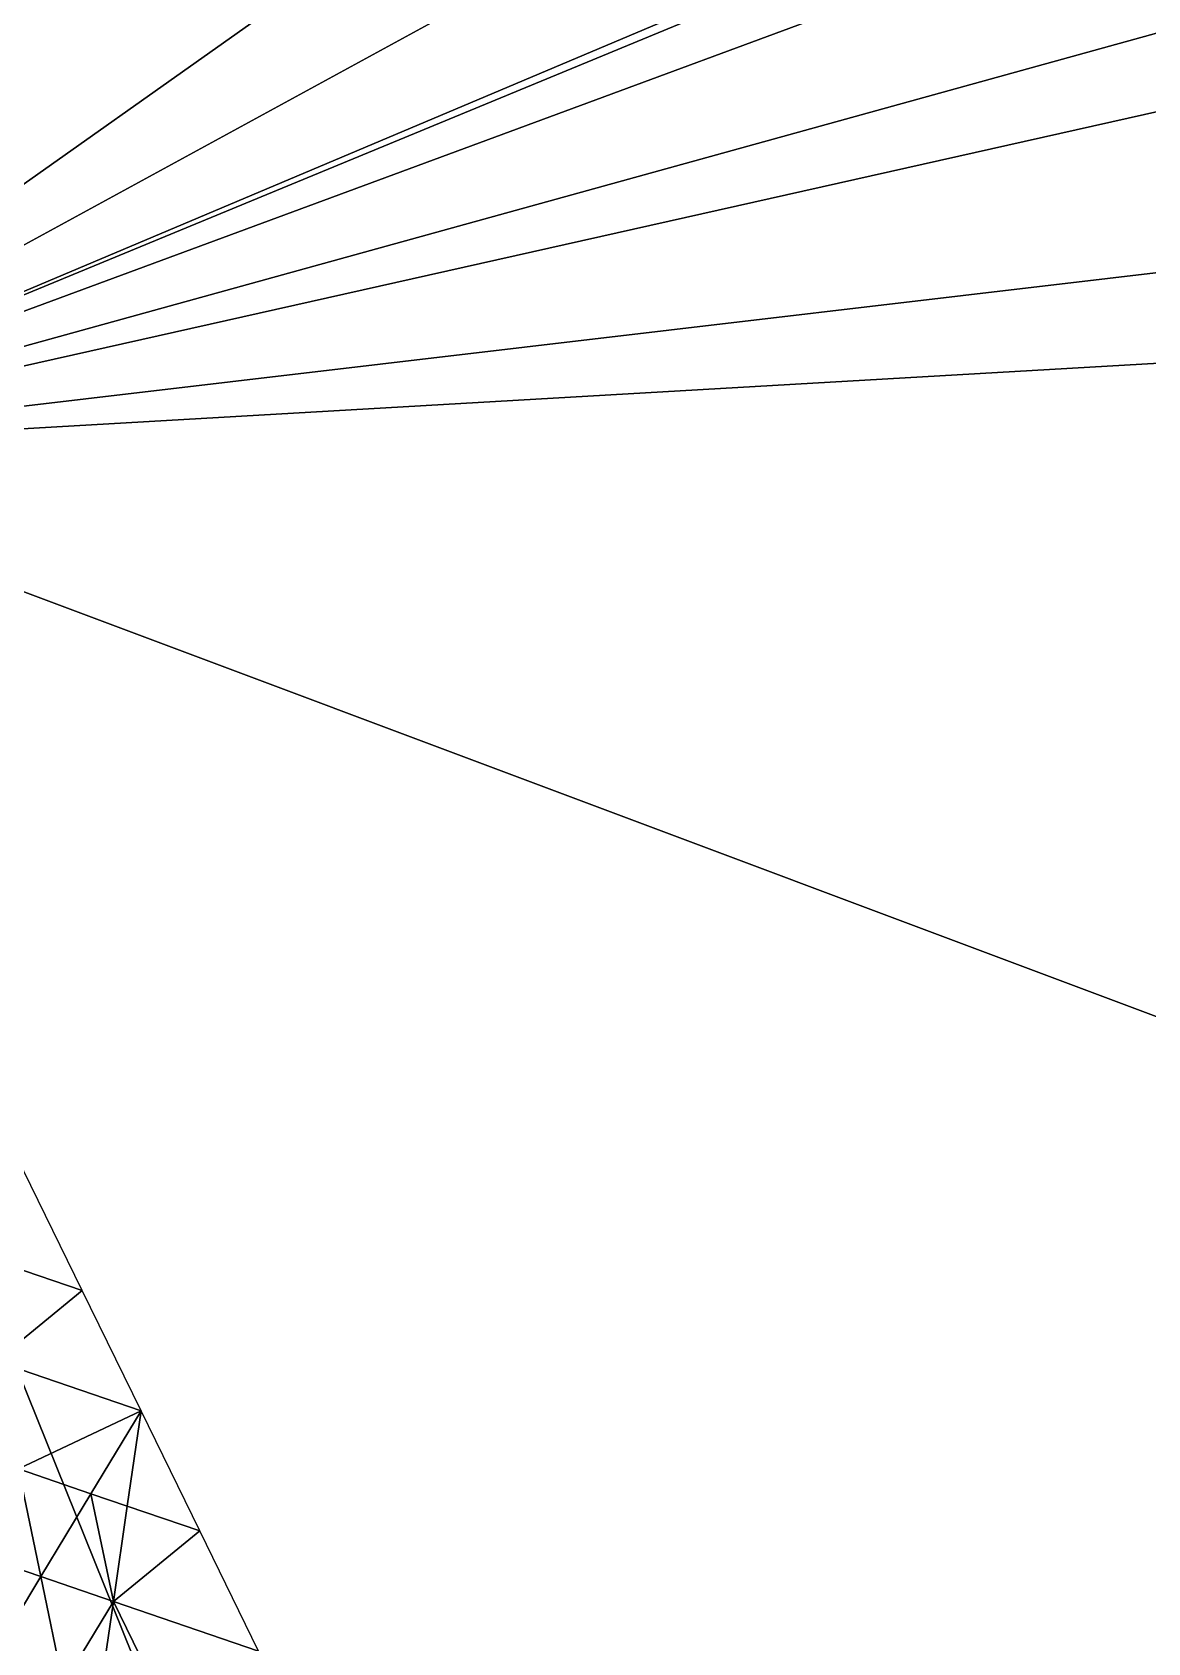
# Model space of a CAD drawing. Header units: metres. Extents: x -1103 to 901, y -902 to 905.
# Drawn here: x 780.8 to 829.5, y 492 to 562.2 of the extents above; entities that cross this region are included whole.
import ezdxf

# ---------------------------------------------------------------- set-up
doc = ezdxf.new("R2010")
doc.units = ezdxf.units.M
doc.layers.add('OSM_PLAZA', color=41, linetype='CONTINUOUS')
doc.layers.add('OSM_TERRAIN', color=3, linetype='CONTINUOUS')

msp = doc.modelspace()

# ---------------------------------------------------------------- linework, layer by layer
at = {"layer": 'OSM_PLAZA'}
for points in [[(779.835, 508.433, 4.771), (782.999, 507.349, 4.668), (780.438, 512.593, 4.684)], [(779.231, 504.274, 4.867), (782.999, 507.349, 4.668), (779.835, 508.433, 4.771)], [(779.231, 504.274, 4.867), (785.561, 502.106, 4.652), (782.999, 507.349, 4.668)], [(780.21, 499.573, 4.914), (785.561, 502.106, 4.652), (779.231, 504.274, 4.867)], [(783.375, 498.489, 4.791), (785.561, 502.106, 4.652), (780.21, 499.573, 4.914)], [(784.957, 497.947, 4.739), (785.561, 502.106, 4.652), (783.375, 498.489, 4.791)], [(784.957, 497.947, 4.739), (788.122, 496.863, 4.636), (785.561, 502.106, 4.652)], [(781.189, 494.871, 4.96), (780.21, 499.573, 4.914), (778.024, 495.955, 5.095)], [(781.189, 494.871, 4.96), (783.375, 498.489, 4.791), (780.21, 499.573, 4.914)], [(784.354, 493.787, 4.826), (783.375, 498.489, 4.791), (781.189, 494.871, 4.96)], [(784.354, 493.787, 4.826), (784.957, 497.947, 4.739), (783.375, 498.489, 4.791)], [(784.354, 493.787, 4.826), (788.122, 496.863, 4.636), (784.957, 497.947, 4.739)], [(784.354, 493.787, 4.826), (790.683, 491.62, 4.62), (788.122, 496.863, 4.636)], [(781.189, 494.871, 4.96), (778.024, 495.955, 5.095), (779.003, 491.254, 5.142)], [(782.168, 490.17, 5.006), (781.189, 494.871, 4.96), (779.003, 491.254, 5.142)], [(782.168, 490.17, 5.006), (784.354, 493.787, 4.826), (781.189, 494.871, 4.96)], [(783.75, 489.628, 4.939), (784.354, 493.787, 4.826), (782.168, 490.17, 5.006)], [(783.75, 489.628, 4.939), (786.915, 488.544, 4.81), (784.354, 493.787, 4.826)], [(786.915, 488.544, 4.81), (790.683, 491.62, 4.62), (784.354, 493.787, 4.826)]]:
    msp.add_3dface(points, dxfattribs=at)
at = {"layer": 'OSM_TERRAIN'}
for points in [[(766, 610, 3.261), (764, 544, 4.732), (846, 602, 1.195)], [(764, 544, 4.732), (852, 592, 1.136), (846, 602, 1.195)], [(852, 592, 1.136), (764, 544, 4.732), (854, 582, 1.172)], [(764, 544, 4.732), (856, 578, 1.153), (856, 582, 1.117)], [(764, 544, 4.732), (856, 582, 1.117), (854, 582, 1.172)], [(764, 544, 4.732), (858, 570, 1.164), (856, 578, 1.153)], [(862, 566, 1.078), (858, 570, 1.164), (764, 544, 4.732)], [(764, 544, 4.732), (866, 556, 1.038), (862, 566, 1.078)], [(764, 544, 4.732), (868, 550, 1.021), (866, 556, 1.038)], [(868, 550, 1.021), (764, 544, 4.732), (844, 514, 2.166)], [(818, 410, 4.755), (764, 544, 4.732), (776, 486, 5.307)], [(818, 410, 4.755), (844, 514, 2.166), (764, 544, 4.732)], [(820, 406, 4.579), (844, 514, 2.166), (818, 410, 4.755)], [(820, 406, 4.579), (900, 418, 0.957), (844, 514, 2.166)]]:
    msp.add_3dface(points, dxfattribs=at)

doc.saveas('drawing.dxf')
